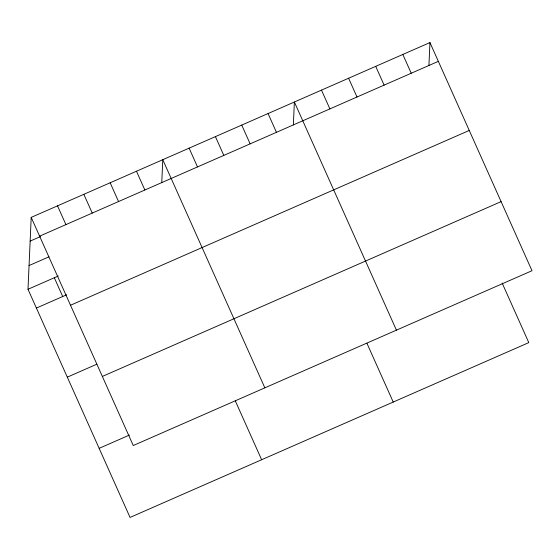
<?xml version="1.0" encoding="UTF-8"?>
<svg xmlns="http://www.w3.org/2000/svg" width="560" height="560" viewBox="0 0 560 560"><rect width="100%" height="100%" fill="white"/><g stroke="black" fill="none" stroke-linecap="round" stroke-linejoin="round"><path stroke-width="0.84" d="M502.152 283.052L528.794 342.615L130.053 517.426L28 289.282L31.206 217.385L429.947 42.574L532 270.718L133.259 445.529L31.206 217.385M161.763 182.63L162.785 159.698L264.845 387.842M293.349 124.943L294.371 102.004L396.431 330.155M428.925 65.506L429.947 42.574M39.599 236.159L438.34 61.348M30.149 241.108L40.516 236.565M29.057 265.552L48.993 256.816M28 289.282L58.303 275.996M36.4 308.056L66.703 294.77M70.511 305.249L469.252 130.438M67.305 377.146L96.81 364.21M102.354 376.439L501.095 201.628M99.148 448.336L129.451 435.05M402.829 54.46L411.229 73.234M375.718 66.346L384.111 85.12M348.6 78.232L357 97.006M321.489 90.118L329.882 108.899M268.058 113.547L276.451 132.321M366.933 343.287L393.225 402.052M241.738 125.083L250.138 143.857M215.418 136.619L223.818 155.393M189.105 148.155L197.505 166.936M136.472 171.234L144.872 190.008M235.354 400.974L261.639 459.739M110.152 182.77L118.552 201.544M83.839 194.306L92.232 213.08M57.519 205.842L65.919 224.623M54.32 277.746L62.713 296.52"/></g></svg>
